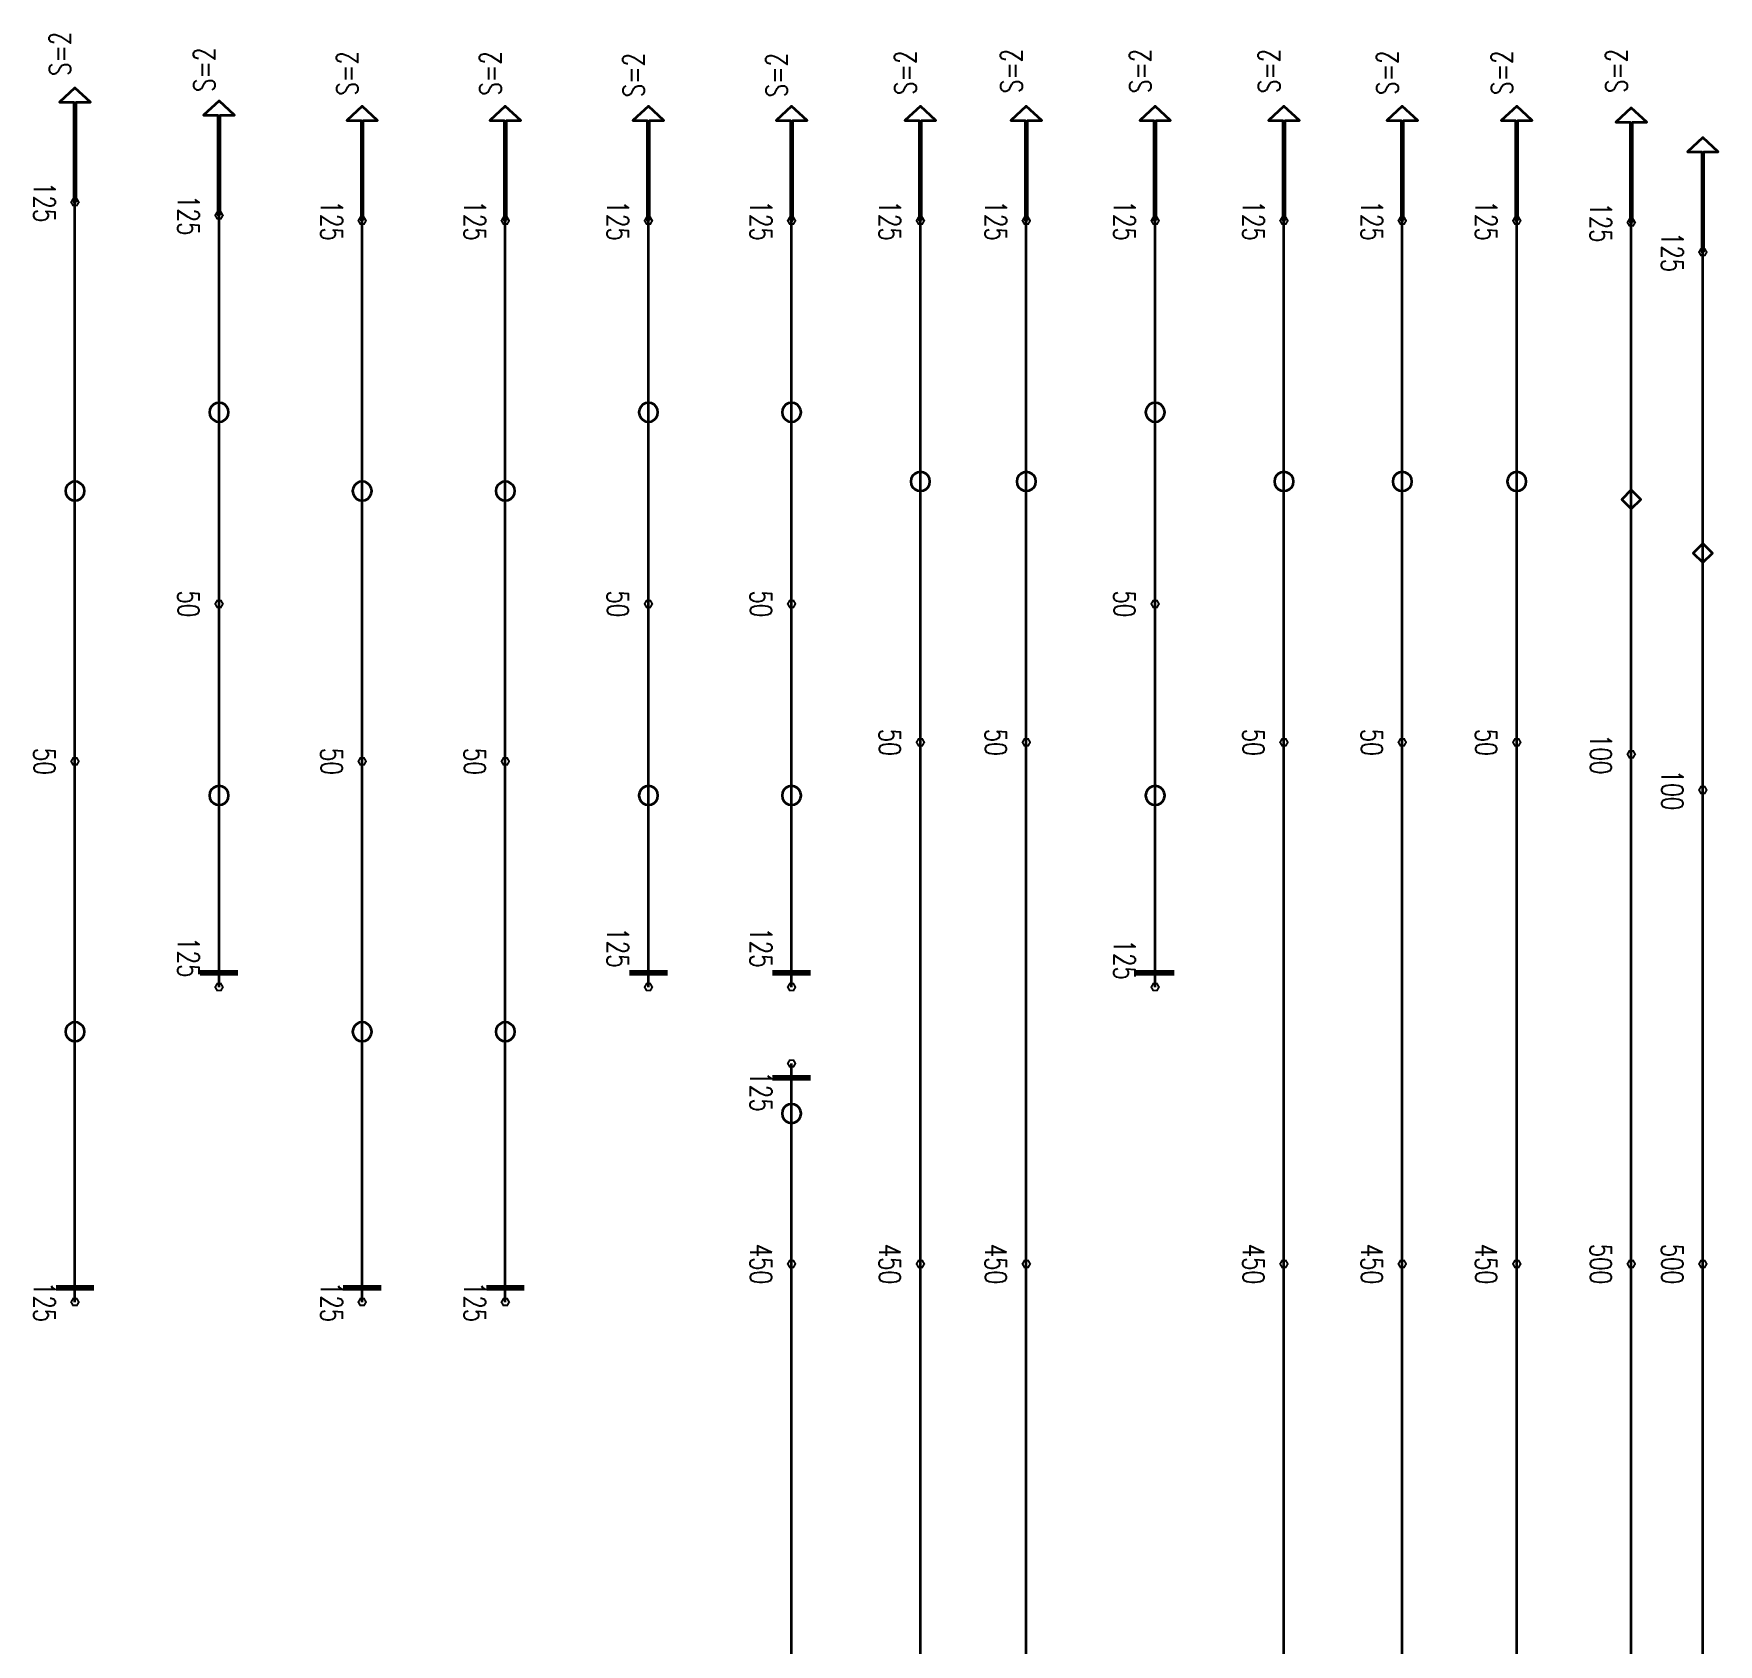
# Model space of a CAD drawing. Header units: millimetres. Extents: x 128150 to 589785, y -24154 to 43820.
# Drawn here: x 552457 to 570112, y 24215 to 41089 of the extents above; entities that cross this region are included whole.
import ezdxf

# ---------------------------------------------------------------- set-up
doc = ezdxf.new("R2010")
doc.units = ezdxf.units.MM
doc.layers.add('Current_plane_Column', color=7, linetype='Continuous', true_color=0x4b00ff)
doc.layers.add('NDC_S-ANNO', color=7, linetype='Continuous', lineweight=20)
doc.layers.add('NDC_S-TENDON', color=6, linetype='Continuous', lineweight=35)
doc.styles.add('NDC_ANNO', font='', dxfattribs={"width": 0.8})
doc.styles.get('NDC_ANNO').set_extended_font_data('Dotum')

# ---------------------------------------------------------------- blocks, each defined once
blk = doc.blocks.new('TDY')
at = {"layer": 'NDC_S-TENDON', "linetype": 'Continuous'}
for points, elevation in [([(44152, 29823), (44152, 30873), (44302, 30873), (44140, 31023), (43978, 30873), (44128, 30873), (44128, 29823)], 2875), ([(45662, 29686), (45662, 30736), (45812, 30736), (45650, 30886), (45488, 30736), (45638, 30736), (45638, 29686)], 2875), ([(47162, 29630), (47162, 30680), (47312, 30680), (47150, 30830), (46988, 30680), (47138, 30680), (47138, 29630)], 2875), ([(48662, 29630), (48662, 30680), (48812, 30680), (48650, 30830), (48488, 30680), (48638, 30680), (48638, 29630)], 2875), ([(50162, 29630), (50162, 30680), (50312, 30680), (50150, 30830), (49988, 30680), (50138, 30680), (50138, 29630)], 2875), ([(51662, 29630), (51662, 30680), (51812, 30680), (51650, 30830), (51488, 30680), (51638, 30680), (51638, 29630)], 2875), ([(53012, 29630), (53012, 30680), (53162, 30680), (53000, 30830), (52838, 30680), (52988, 30680), (52988, 29630)], 2875), ([(54122, 29630), (54122, 30680), (54272, 30680), (54110, 30830), (53948, 30680), (54098, 30680), (54098, 29630)], 2875), ([(55472, 29630), (55472, 30680), (55622, 30680), (55460, 30830), (55298, 30680), (55448, 30680), (55448, 29630)], 2875), ([(56822, 29630), (56822, 30680), (56972, 30680), (56810, 30830), (56648, 30680), (56798, 30680), (56798, 29630)], 2875), ([(58062, 29630), (58062, 30680), (58212, 30680), (58050, 30830), (57888, 30680), (58038, 30680), (58038, 29630)], 2875), ([(59262, 29630), (59262, 30680), (59412, 30680), (59250, 30830), (59088, 30680), (59238, 30680), (59238, 29630)], 2875), ([(60462, 29611), (60462, 30661), (60612, 30661), (60450, 30811), (60288, 30661), (60438, 30661), (60438, 29611)], 2875), ([(61212, 29300), (61212, 30350), (61362, 30350), (61200, 30500), (61038, 30350), (61188, 30350), (61188, 29300)], 2875), ([(45650, 27523), (45681, 27527), (45709, 27542), (45731, 27564), (45745, 27592), (45750, 27623), (45745, 27653), (45731, 27681), (45709, 27703), (45681, 27718), (45650, 27723), (45619, 27718), (45591, 27703), (45569, 27681), (45555, 27653), (45550, 27623), (45555, 27592), (45569, 27564), (45591, 27542), (45619, 27527), (45650, 27523)], 2832), ([(50150, 27523), (50181, 27527), (50209, 27542), (50231, 27564), (50245, 27592), (50250, 27623), (50245, 27653), (50231, 27681), (50209, 27703), (50181, 27718), (50150, 27723), (50119, 27718), (50091, 27703), (50069, 27681), (50055, 27653), (50050, 27623), (50055, 27592), (50069, 27564), (50091, 27542), (50119, 27527), (50150, 27523)], 2832), ([(51650, 27523), (51681, 27527), (51709, 27542), (51731, 27564), (51745, 27592), (51750, 27623), (51745, 27653), (51731, 27681), (51709, 27703), (51681, 27718), (51650, 27723), (51619, 27718), (51591, 27703), (51569, 27681), (51555, 27653), (51550, 27623), (51555, 27592), (51569, 27564), (51591, 27542), (51619, 27527), (51650, 27523)], 2832), ([(55460, 27523), (55491, 27527), (55519, 27542), (55541, 27564), (55555, 27592), (55560, 27623), (55555, 27653), (55541, 27681), (55519, 27703), (55491, 27718), (55460, 27723), (55429, 27718), (55401, 27703), (55379, 27681), (55365, 27653), (55360, 27623), (55365, 27592), (55379, 27564), (55401, 27542), (55429, 27527), (55460, 27523)], 2832), ([(44140, 26698), (44171, 26702), (44199, 26717), (44221, 26739), (44235, 26767), (44240, 26798), (44235, 26828), (44221, 26856), (44199, 26878), (44171, 26893), (44140, 26898), (44109, 26893), (44081, 26878), (44059, 26856), (44045, 26828), (44040, 26798), (44045, 26767), (44059, 26739), (44081, 26717), (44109, 26702), (44140, 26698)], 2832), ([(47150, 26698), (47181, 26702), (47209, 26717), (47231, 26739), (47245, 26767), (47250, 26798), (47245, 26828), (47231, 26856), (47209, 26878), (47181, 26893), (47150, 26898), (47119, 26893), (47091, 26878), (47069, 26856), (47055, 26828), (47050, 26798), (47055, 26767), (47069, 26739), (47091, 26717), (47119, 26702), (47150, 26698)], 2832), ([(48650, 26698), (48681, 26702), (48709, 26717), (48731, 26739), (48745, 26767), (48750, 26798), (48745, 26828), (48731, 26856), (48709, 26878), (48681, 26893), (48650, 26898), (48619, 26893), (48591, 26878), (48569, 26856), (48555, 26828), (48550, 26798), (48555, 26767), (48569, 26739), (48591, 26717), (48619, 26702), (48650, 26698)], 2832), ([(53000, 26798), (53031, 26802), (53059, 26817), (53081, 26839), (53095, 26867), (53100, 26898), (53095, 26928), (53081, 26956), (53059, 26978), (53031, 26993), (53000, 26998), (52969, 26993), (52941, 26978), (52919, 26956), (52905, 26928), (52900, 26898), (52905, 26867), (52919, 26839), (52941, 26817), (52969, 26802), (53000, 26798)], 2832), ([(54110, 26798), (54141, 26802), (54169, 26817), (54191, 26839), (54205, 26867), (54210, 26898), (54205, 26928), (54191, 26956), (54169, 26978), (54141, 26993), (54110, 26998), (54079, 26993), (54051, 26978), (54029, 26956), (54015, 26928), (54010, 26898), (54015, 26867), (54029, 26839), (54051, 26817), (54079, 26802), (54110, 26798)], 2832), ([(56810, 26798), (56841, 26802), (56869, 26817), (56891, 26839), (56905, 26867), (56910, 26898), (56905, 26928), (56891, 26956), (56869, 26978), (56841, 26993), (56810, 26998), (56779, 26993), (56751, 26978), (56729, 26956), (56715, 26928), (56710, 26898), (56715, 26867), (56729, 26839), (56751, 26817), (56779, 26802), (56810, 26798)], 2832), ([(58050, 26798), (58081, 26802), (58109, 26817), (58131, 26839), (58145, 26867), (58150, 26898), (58145, 26928), (58131, 26956), (58109, 26978), (58081, 26993), (58050, 26998), (58019, 26993), (57991, 26978), (57969, 26956), (57955, 26928), (57950, 26898), (57955, 26867), (57969, 26839), (57991, 26817), (58019, 26802), (58050, 26798)], 2832), ([(59250, 26798), (59281, 26802), (59309, 26817), (59331, 26839), (59345, 26867), (59350, 26898), (59345, 26928), (59331, 26956), (59309, 26978), (59281, 26993), (59250, 26998), (59219, 26993), (59191, 26978), (59169, 26956), (59155, 26928), (59150, 26898), (59155, 26867), (59169, 26839), (59191, 26817), (59219, 26802), (59250, 26798)], 2832), ([(60450, 26610), (60550, 26710), (60450, 26810), (60350, 26710), (60450, 26610)], 2663), ([(61200, 26048), (61300, 26148), (61200, 26248), (61100, 26148), (61200, 26048)], 2659), ([(45650, 23508), (45681, 23512), (45709, 23527), (45731, 23549), (45745, 23577), (45750, 23608), (45745, 23638), (45731, 23666), (45709, 23688), (45681, 23703), (45650, 23708), (45619, 23703), (45591, 23688), (45569, 23666), (45555, 23638), (45550, 23608), (45555, 23577), (45569, 23549), (45591, 23527), (45619, 23512), (45650, 23508)], 2832), ([(50150, 23508), (50181, 23512), (50209, 23527), (50231, 23549), (50245, 23577), (50250, 23608), (50245, 23638), (50231, 23666), (50209, 23688), (50181, 23703), (50150, 23708), (50119, 23703), (50091, 23688), (50069, 23666), (50055, 23638), (50050, 23608), (50055, 23577), (50069, 23549), (50091, 23527), (50119, 23512), (50150, 23508)], 2832), ([(51650, 23508), (51681, 23512), (51709, 23527), (51731, 23549), (51745, 23577), (51750, 23608), (51745, 23638), (51731, 23666), (51709, 23688), (51681, 23703), (51650, 23708), (51619, 23703), (51591, 23688), (51569, 23666), (51555, 23638), (51550, 23608), (51555, 23577), (51569, 23549), (51591, 23527), (51619, 23512), (51650, 23508)], 2832), ([(55460, 23508), (55491, 23512), (55519, 23527), (55541, 23549), (55555, 23577), (55560, 23608), (55555, 23638), (55541, 23666), (55519, 23688), (55491, 23703), (55460, 23708), (55429, 23703), (55401, 23688), (55379, 23666), (55365, 23638), (55360, 23608), (55365, 23577), (55379, 23549), (55401, 23527), (55429, 23512), (55460, 23508)], 2832), ([(44140, 21033), (44171, 21037), (44199, 21052), (44221, 21074), (44235, 21102), (44240, 21133), (44235, 21163), (44221, 21191), (44199, 21213), (44171, 21228), (44140, 21233), (44109, 21228), (44081, 21213), (44059, 21191), (44045, 21163), (44040, 21133), (44045, 21102), (44059, 21074), (44081, 21052), (44109, 21037), (44140, 21033)], 2832), ([(47150, 21033), (47181, 21037), (47209, 21052), (47231, 21074), (47245, 21102), (47250, 21133), (47245, 21163), (47231, 21191), (47209, 21213), (47181, 21228), (47150, 21233), (47119, 21228), (47091, 21213), (47069, 21191), (47055, 21163), (47050, 21133), (47055, 21102), (47069, 21074), (47091, 21052), (47119, 21037), (47150, 21033)], 2832), ([(48650, 21033), (48681, 21037), (48709, 21052), (48731, 21074), (48745, 21102), (48750, 21133), (48745, 21163), (48731, 21191), (48709, 21213), (48681, 21228), (48650, 21233), (48619, 21228), (48591, 21213), (48569, 21191), (48555, 21163), (48550, 21133), (48555, 21102), (48569, 21074), (48591, 21052), (48619, 21037), (48650, 21033)], 2832), ([(51650, 20175), (51681, 20180), (51709, 20194), (51731, 20216), (51745, 20244), (51750, 20275), (51745, 20306), (51731, 20334), (51709, 20356), (51681, 20370), (51650, 20375), (51619, 20370), (51591, 20356), (51569, 20334), (51555, 20306), (51550, 20275), (51555, 20244), (51569, 20216), (51591, 20194), (51619, 20180), (51650, 20175)], 2908)]:
    blk.add_lwpolyline(points, close=True, dxfattribs=dict(at, elevation=elevation))
for points, elevation in [([(44180, 29823, 20, 20, 0), (44160, 29858, 20, 20, 0), (44120, 29858, 20, 20, 0), (44100, 29823, 20, 20, 0), (44120, 29789, 20, 20, 0), (44160, 29789, 20, 20, 0)], 2875), ([(44180, 29823, 20, 20, 0), (44160, 29858, 20, 20, 0), (44120, 29858, 20, 20, 0), (44100, 29823, 20, 20, 0), (44120, 29789, 20, 20, 0), (44160, 29789, 20, 20, 0)], 2875), ([(45690, 29686, 20, 20, 0), (45670, 29720, 20, 20, 0), (45630, 29720, 20, 20, 0), (45610, 29686, 20, 20, 0), (45630, 29651, 20, 20, 0), (45670, 29651, 20, 20, 0)], 2875), ([(45690, 29686, 20, 20, 0), (45670, 29720, 20, 20, 0), (45630, 29720, 20, 20, 0), (45610, 29686, 20, 20, 0), (45630, 29651, 20, 20, 0), (45670, 29651, 20, 20, 0)], 2875), ([(47190, 29630, 20, 20, 0), (47170, 29665, 20, 20, 0), (47130, 29665, 20, 20, 0), (47110, 29630, 20, 20, 0), (47130, 29595, 20, 20, 0), (47170, 29595, 20, 20, 0)], 2875), ([(47190, 29630, 20, 20, 0), (47170, 29665, 20, 20, 0), (47130, 29665, 20, 20, 0), (47110, 29630, 20, 20, 0), (47130, 29595, 20, 20, 0), (47170, 29595, 20, 20, 0)], 2875), ([(48690, 29630, 20, 20, 0), (48670, 29665, 20, 20, 0), (48630, 29665, 20, 20, 0), (48610, 29630, 20, 20, 0), (48630, 29595, 20, 20, 0), (48670, 29595, 20, 20, 0)], 2875), ([(48690, 29630, 20, 20, 0), (48670, 29665, 20, 20, 0), (48630, 29665, 20, 20, 0), (48610, 29630, 20, 20, 0), (48630, 29595, 20, 20, 0), (48670, 29595, 20, 20, 0)], 2875), ([(50190, 29630, 20, 20, 0), (50170, 29665, 20, 20, 0), (50130, 29665, 20, 20, 0), (50110, 29630, 20, 20, 0), (50130, 29595, 20, 20, 0), (50170, 29595, 20, 20, 0)], 2875), ([(50190, 29630, 20, 20, 0), (50170, 29665, 20, 20, 0), (50130, 29665, 20, 20, 0), (50110, 29630, 20, 20, 0), (50130, 29595, 20, 20, 0), (50170, 29595, 20, 20, 0)], 2875), ([(51690, 29630, 20, 20, 0), (51670, 29665, 20, 20, 0), (51630, 29665, 20, 20, 0), (51610, 29630, 20, 20, 0), (51630, 29595, 20, 20, 0), (51670, 29595, 20, 20, 0)], 2875), ([(51690, 29630, 20, 20, 0), (51670, 29665, 20, 20, 0), (51630, 29665, 20, 20, 0), (51610, 29630, 20, 20, 0), (51630, 29595, 20, 20, 0), (51670, 29595, 20, 20, 0)], 2875), ([(53040, 29630, 20, 20, 0), (53020, 29665, 20, 20, 0), (52980, 29665, 20, 20, 0), (52960, 29630, 20, 20, 0), (52980, 29595, 20, 20, 0), (53020, 29595, 20, 20, 0)], 2875), ([(53040, 29630, 20, 20, 0), (53020, 29665, 20, 20, 0), (52980, 29665, 20, 20, 0), (52960, 29630, 20, 20, 0), (52980, 29595, 20, 20, 0), (53020, 29595, 20, 20, 0)], 2875), ([(54150, 29630, 20, 20, 0), (54130, 29665, 20, 20, 0), (54090, 29665, 20, 20, 0), (54070, 29630, 20, 20, 0), (54090, 29595, 20, 20, 0), (54130, 29595, 20, 20, 0)], 2875), ([(54150, 29630, 20, 20, 0), (54130, 29665, 20, 20, 0), (54090, 29665, 20, 20, 0), (54070, 29630, 20, 20, 0), (54090, 29595, 20, 20, 0), (54130, 29595, 20, 20, 0)], 2875), ([(55500, 29630, 20, 20, 0), (55480, 29665, 20, 20, 0), (55440, 29665, 20, 20, 0), (55420, 29630, 20, 20, 0), (55440, 29595, 20, 20, 0), (55480, 29595, 20, 20, 0)], 2875), ([(55500, 29630, 20, 20, 0), (55480, 29665, 20, 20, 0), (55440, 29665, 20, 20, 0), (55420, 29630, 20, 20, 0), (55440, 29595, 20, 20, 0), (55480, 29595, 20, 20, 0)], 2875), ([(56850, 29630, 20, 20, 0), (56830, 29665, 20, 20, 0), (56790, 29665, 20, 20, 0), (56770, 29630, 20, 20, 0), (56790, 29595, 20, 20, 0), (56830, 29595, 20, 20, 0)], 2875), ([(56850, 29630, 20, 20, 0), (56830, 29665, 20, 20, 0), (56790, 29665, 20, 20, 0), (56770, 29630, 20, 20, 0), (56790, 29595, 20, 20, 0), (56830, 29595, 20, 20, 0)], 2875), ([(58090, 29630, 20, 20, 0), (58070, 29665, 20, 20, 0), (58030, 29665, 20, 20, 0), (58010, 29630, 20, 20, 0), (58030, 29595, 20, 20, 0), (58070, 29595, 20, 20, 0)], 2875), ([(58090, 29630, 20, 20, 0), (58070, 29665, 20, 20, 0), (58030, 29665, 20, 20, 0), (58010, 29630, 20, 20, 0), (58030, 29595, 20, 20, 0), (58070, 29595, 20, 20, 0)], 2875), ([(59290, 29630, 20, 20, 0), (59270, 29665, 20, 20, 0), (59230, 29665, 20, 20, 0), (59210, 29630, 20, 20, 0), (59230, 29595, 20, 20, 0), (59270, 29595, 20, 20, 0)], 2875), ([(59290, 29630, 20, 20, 0), (59270, 29665, 20, 20, 0), (59230, 29665, 20, 20, 0), (59210, 29630, 20, 20, 0), (59230, 29595, 20, 20, 0), (59270, 29595, 20, 20, 0)], 2875), ([(60490, 29611, 20, 20, 0), (60470, 29646, 20, 20, 0), (60430, 29646, 20, 20, 0), (60410, 29611, 20, 20, 0), (60430, 29577, 20, 20, 0), (60470, 29577, 20, 20, 0)], 2875), ([(60490, 29611, 20, 20, 0), (60470, 29646, 20, 20, 0), (60430, 29646, 20, 20, 0), (60410, 29611, 20, 20, 0), (60430, 29577, 20, 20, 0), (60470, 29577, 20, 20, 0)], 2875), ([(61240, 29300, 20, 20, 0), (61220, 29335, 20, 20, 0), (61180, 29335, 20, 20, 0), (61160, 29300, 20, 20, 0), (61180, 29265, 20, 20, 0), (61220, 29265, 20, 20, 0)], 2875), ([(61240, 29300, 20, 20, 0), (61220, 29335, 20, 20, 0), (61180, 29335, 20, 20, 0), (61160, 29300, 20, 20, 0), (61180, 29265, 20, 20, 0), (61220, 29265, 20, 20, 0)], 2875), ([(45690, 25615, 20, 20, 0), (45670, 25650, 20, 20, 0), (45630, 25650, 20, 20, 0), (45610, 25615, 20, 20, 0), (45630, 25580, 20, 20, 0), (45670, 25580, 20, 20, 0)], 2800), ([(45690, 25615, 20, 20, 0), (45670, 25650, 20, 20, 0), (45630, 25650, 20, 20, 0), (45610, 25615, 20, 20, 0), (45630, 25580, 20, 20, 0), (45670, 25580, 20, 20, 0)], 2800), ([(50190, 25615, 20, 20, 0), (50170, 25650, 20, 20, 0), (50130, 25650, 20, 20, 0), (50110, 25615, 20, 20, 0), (50130, 25580, 20, 20, 0), (50170, 25580, 20, 20, 0)], 2800), ([(50190, 25615, 20, 20, 0), (50170, 25650, 20, 20, 0), (50130, 25650, 20, 20, 0), (50110, 25615, 20, 20, 0), (50130, 25580, 20, 20, 0), (50170, 25580, 20, 20, 0)], 2800), ([(51690, 25615, 20, 20, 0), (51670, 25650, 20, 20, 0), (51630, 25650, 20, 20, 0), (51610, 25615, 20, 20, 0), (51630, 25580, 20, 20, 0), (51670, 25580, 20, 20, 0)], 2800), ([(51690, 25615, 20, 20, 0), (51670, 25650, 20, 20, 0), (51630, 25650, 20, 20, 0), (51610, 25615, 20, 20, 0), (51630, 25580, 20, 20, 0), (51670, 25580, 20, 20, 0)], 2800), ([(55500, 25615, 20, 20, 0), (55480, 25650, 20, 20, 0), (55440, 25650, 20, 20, 0), (55420, 25615, 20, 20, 0), (55440, 25580, 20, 20, 0), (55480, 25580, 20, 20, 0)], 2800), ([(55500, 25615, 20, 20, 0), (55480, 25650, 20, 20, 0), (55440, 25650, 20, 20, 0), (55420, 25615, 20, 20, 0), (55440, 25580, 20, 20, 0), (55480, 25580, 20, 20, 0)], 2800), ([(53040, 24165, 20, 20, 0), (53020, 24200, 20, 20, 0), (52980, 24200, 20, 20, 0), (52960, 24165, 20, 20, 0), (52980, 24130, 20, 20, 0), (53020, 24130, 20, 20, 0)], 2800), ([(53040, 24165, 20, 20, 0), (53020, 24200, 20, 20, 0), (52980, 24200, 20, 20, 0), (52960, 24165, 20, 20, 0), (52980, 24130, 20, 20, 0), (53020, 24130, 20, 20, 0)], 2800), ([(54150, 24165, 20, 20, 0), (54130, 24200, 20, 20, 0), (54090, 24200, 20, 20, 0), (54070, 24165, 20, 20, 0), (54090, 24130, 20, 20, 0), (54130, 24130, 20, 20, 0)], 2800), ([(54150, 24165, 20, 20, 0), (54130, 24200, 20, 20, 0), (54090, 24200, 20, 20, 0), (54070, 24165, 20, 20, 0), (54090, 24130, 20, 20, 0), (54130, 24130, 20, 20, 0)], 2800), ([(56850, 24165, 20, 20, 0), (56830, 24200, 20, 20, 0), (56790, 24200, 20, 20, 0), (56770, 24165, 20, 20, 0), (56790, 24130, 20, 20, 0), (56830, 24130, 20, 20, 0)], 2800), ([(56850, 24165, 20, 20, 0), (56830, 24200, 20, 20, 0), (56790, 24200, 20, 20, 0), (56770, 24165, 20, 20, 0), (56790, 24130, 20, 20, 0), (56830, 24130, 20, 20, 0)], 2800), ([(58090, 24165, 20, 20, 0), (58070, 24200, 20, 20, 0), (58030, 24200, 20, 20, 0), (58010, 24165, 20, 20, 0), (58030, 24130, 20, 20, 0), (58070, 24130, 20, 20, 0)], 2800), ([(58090, 24165, 20, 20, 0), (58070, 24200, 20, 20, 0), (58030, 24200, 20, 20, 0), (58010, 24165, 20, 20, 0), (58030, 24130, 20, 20, 0), (58070, 24130, 20, 20, 0)], 2800), ([(59290, 24165, 20, 20, 0), (59270, 24200, 20, 20, 0), (59230, 24200, 20, 20, 0), (59210, 24165, 20, 20, 0), (59230, 24130, 20, 20, 0), (59270, 24130, 20, 20, 0)], 2800), ([(59290, 24165, 20, 20, 0), (59270, 24200, 20, 20, 0), (59230, 24200, 20, 20, 0), (59210, 24165, 20, 20, 0), (59230, 24130, 20, 20, 0), (59270, 24130, 20, 20, 0)], 2800), ([(60490, 24040, 20, 20, 0), (60470, 24075, 20, 20, 0), (60430, 24075, 20, 20, 0), (60410, 24040, 20, 20, 0), (60430, 24005, 20, 20, 0), (60470, 24005, 20, 20, 0)], 2500), ([(60490, 24040, 20, 20, 0), (60470, 24075, 20, 20, 0), (60430, 24075, 20, 20, 0), (60410, 24040, 20, 20, 0), (60430, 24005, 20, 20, 0), (60470, 24005, 20, 20, 0)], 2500), ([(44180, 23965, 20, 20, 0), (44160, 24000, 20, 20, 0), (44120, 24000, 20, 20, 0), (44100, 23965, 20, 20, 0), (44120, 23930, 20, 20, 0), (44160, 23930, 20, 20, 0)], 2800), ([(44180, 23965, 20, 20, 0), (44160, 24000, 20, 20, 0), (44120, 24000, 20, 20, 0), (44100, 23965, 20, 20, 0), (44120, 23930, 20, 20, 0), (44160, 23930, 20, 20, 0)], 2800), ([(47190, 23965, 20, 20, 0), (47170, 24000, 20, 20, 0), (47130, 24000, 20, 20, 0), (47110, 23965, 20, 20, 0), (47130, 23930, 20, 20, 0), (47170, 23930, 20, 20, 0)], 2800), ([(47190, 23965, 20, 20, 0), (47170, 24000, 20, 20, 0), (47130, 24000, 20, 20, 0), (47110, 23965, 20, 20, 0), (47130, 23930, 20, 20, 0), (47170, 23930, 20, 20, 0)], 2800), ([(48690, 23965, 20, 20, 0), (48670, 24000, 20, 20, 0), (48630, 24000, 20, 20, 0), (48610, 23965, 20, 20, 0), (48630, 23930, 20, 20, 0), (48670, 23930, 20, 20, 0)], 2800), ([(48690, 23965, 20, 20, 0), (48670, 24000, 20, 20, 0), (48630, 24000, 20, 20, 0), (48610, 23965, 20, 20, 0), (48630, 23930, 20, 20, 0), (48670, 23930, 20, 20, 0)], 2800), ([(61240, 23665, 20, 20, 0), (61220, 23700, 20, 20, 0), (61180, 23700, 20, 20, 0), (61160, 23665, 20, 20, 0), (61180, 23630, 20, 20, 0), (61220, 23630, 20, 20, 0)], 2500), ([(61240, 23665, 20, 20, 0), (61220, 23700, 20, 20, 0), (61180, 23700, 20, 20, 0), (61160, 23665, 20, 20, 0), (61180, 23630, 20, 20, 0), (61220, 23630, 20, 20, 0)], 2500), ([(45690, 21600, 20, 20, 0), (45670, 21635, 20, 20, 0), (45630, 21635, 20, 20, 0), (45610, 21600, 20, 20, 0), (45630, 21565, 20, 20, 0), (45670, 21565, 20, 20, 0)], 2875), ([(45690, 21600, 20, 20, 0), (45670, 21635, 20, 20, 0), (45630, 21635, 20, 20, 0), (45610, 21600, 20, 20, 0), (45630, 21565, 20, 20, 0), (45670, 21565, 20, 20, 0)], 2875), ([(50190, 21600, 20, 20, 0), (50170, 21635, 20, 20, 0), (50130, 21635, 20, 20, 0), (50110, 21600, 20, 20, 0), (50130, 21565, 20, 20, 0), (50170, 21565, 20, 20, 0)], 2875), ([(50190, 21600, 20, 20, 0), (50170, 21635, 20, 20, 0), (50130, 21635, 20, 20, 0), (50110, 21600, 20, 20, 0), (50130, 21565, 20, 20, 0), (50170, 21565, 20, 20, 0)], 2875), ([(51690, 21600, 20, 20, 0), (51670, 21635, 20, 20, 0), (51630, 21635, 20, 20, 0), (51610, 21600, 20, 20, 0), (51630, 21565, 20, 20, 0), (51670, 21565, 20, 20, 0)], 2875), ([(51690, 21600, 20, 20, 0), (51670, 21635, 20, 20, 0), (51630, 21635, 20, 20, 0), (51610, 21600, 20, 20, 0), (51630, 21565, 20, 20, 0), (51670, 21565, 20, 20, 0)], 2875), ([(55500, 21600, 20, 20, 0), (55480, 21635, 20, 20, 0), (55440, 21635, 20, 20, 0), (55420, 21600, 20, 20, 0), (55440, 21565, 20, 20, 0), (55480, 21565, 20, 20, 0)], 2875), ([(55500, 21600, 20, 20, 0), (55480, 21635, 20, 20, 0), (55440, 21635, 20, 20, 0), (55420, 21600, 20, 20, 0), (55440, 21565, 20, 20, 0), (55480, 21565, 20, 20, 0)], 2875), ([(51690, 20800, 20, 20, 0), (51670, 20835, 20, 20, 0), (51630, 20835, 20, 20, 0), (51610, 20800, 20, 20, 0), (51630, 20766, 20, 20, 0), (51670, 20766, 20, 20, 0)], 2875), ([(51690, 20800, 20, 20, 0), (51670, 20835, 20, 20, 0), (51630, 20835, 20, 20, 0), (51610, 20800, 20, 20, 0), (51630, 20766, 20, 20, 0), (51670, 20766, 20, 20, 0)], 2875), ([(51690, 18700, 20, 20, 0), (51670, 18735, 20, 20, 0), (51630, 18735, 20, 20, 0), (51610, 18700, 20, 20, 0), (51630, 18665, 20, 20, 0), (51670, 18665, 20, 20, 0)], 2950), ([(51690, 18700, 20, 20, 0), (51670, 18735, 20, 20, 0), (51630, 18735, 20, 20, 0), (51610, 18700, 20, 20, 0), (51630, 18665, 20, 20, 0), (51670, 18665, 20, 20, 0)], 2950), ([(51690, 18700, 20, 20, 0), (51670, 18735, 20, 20, 0), (51630, 18735, 20, 20, 0), (51610, 18700, 20, 20, 0), (51630, 18665, 20, 20, 0), (51670, 18665, 20, 20, 0)], 2950), ([(51690, 18700, 20, 20, 0), (51670, 18735, 20, 20, 0), (51630, 18735, 20, 20, 0), (51610, 18700, 20, 20, 0), (51630, 18665, 20, 20, 0), (51670, 18665, 20, 20, 0)], 2950), ([(53040, 18700, 20, 20, 0), (53020, 18735, 20, 20, 0), (52980, 18735, 20, 20, 0), (52960, 18700, 20, 20, 0), (52980, 18665, 20, 20, 0), (53020, 18665, 20, 20, 0)], 2950), ([(53040, 18700, 20, 20, 0), (53020, 18735, 20, 20, 0), (52980, 18735, 20, 20, 0), (52960, 18700, 20, 20, 0), (52980, 18665, 20, 20, 0), (53020, 18665, 20, 20, 0)], 2950), ([(53040, 18700, 20, 20, 0), (53020, 18735, 20, 20, 0), (52980, 18735, 20, 20, 0), (52960, 18700, 20, 20, 0), (52980, 18665, 20, 20, 0), (53020, 18665, 20, 20, 0)], 2950), ([(53040, 18700, 20, 20, 0), (53020, 18735, 20, 20, 0), (52980, 18735, 20, 20, 0), (52960, 18700, 20, 20, 0), (52980, 18665, 20, 20, 0), (53020, 18665, 20, 20, 0)], 2950), ([(54150, 18700, 20, 20, 0), (54130, 18735, 20, 20, 0), (54090, 18735, 20, 20, 0), (54070, 18700, 20, 20, 0), (54090, 18665, 20, 20, 0), (54130, 18665, 20, 20, 0)], 2950), ([(54150, 18700, 20, 20, 0), (54130, 18735, 20, 20, 0), (54090, 18735, 20, 20, 0), (54070, 18700, 20, 20, 0), (54090, 18665, 20, 20, 0), (54130, 18665, 20, 20, 0)], 2950), ([(54150, 18700, 20, 20, 0), (54130, 18735, 20, 20, 0), (54090, 18735, 20, 20, 0), (54070, 18700, 20, 20, 0), (54090, 18665, 20, 20, 0), (54130, 18665, 20, 20, 0)], 2950), ([(54150, 18700, 20, 20, 0), (54130, 18735, 20, 20, 0), (54090, 18735, 20, 20, 0), (54070, 18700, 20, 20, 0), (54090, 18665, 20, 20, 0), (54130, 18665, 20, 20, 0)], 2950), ([(56850, 18700, 20, 20, 0), (56830, 18735, 20, 20, 0), (56790, 18735, 20, 20, 0), (56770, 18700, 20, 20, 0), (56790, 18665, 20, 20, 0), (56830, 18665, 20, 20, 0)], 2950), ([(56850, 18700, 20, 20, 0), (56830, 18735, 20, 20, 0), (56790, 18735, 20, 20, 0), (56770, 18700, 20, 20, 0), (56790, 18665, 20, 20, 0), (56830, 18665, 20, 20, 0)], 2950), ([(56850, 18700, 20, 20, 0), (56830, 18735, 20, 20, 0), (56790, 18735, 20, 20, 0), (56770, 18700, 20, 20, 0), (56790, 18665, 20, 20, 0), (56830, 18665, 20, 20, 0)], 2950), ([(56850, 18700, 20, 20, 0), (56830, 18735, 20, 20, 0), (56790, 18735, 20, 20, 0), (56770, 18700, 20, 20, 0), (56790, 18665, 20, 20, 0), (56830, 18665, 20, 20, 0)], 2950), ([(58090, 18700, 20, 20, 0), (58070, 18735, 20, 20, 0), (58030, 18735, 20, 20, 0), (58010, 18700, 20, 20, 0), (58030, 18665, 20, 20, 0), (58070, 18665, 20, 20, 0)], 2950), ([(58090, 18700, 20, 20, 0), (58070, 18735, 20, 20, 0), (58030, 18735, 20, 20, 0), (58010, 18700, 20, 20, 0), (58030, 18665, 20, 20, 0), (58070, 18665, 20, 20, 0)], 2950), ([(58090, 18700, 20, 20, 0), (58070, 18735, 20, 20, 0), (58030, 18735, 20, 20, 0), (58010, 18700, 20, 20, 0), (58030, 18665, 20, 20, 0), (58070, 18665, 20, 20, 0)], 2950), ([(58090, 18700, 20, 20, 0), (58070, 18735, 20, 20, 0), (58030, 18735, 20, 20, 0), (58010, 18700, 20, 20, 0), (58030, 18665, 20, 20, 0), (58070, 18665, 20, 20, 0)], 2950), ([(59290, 18700, 20, 20, 0), (59270, 18735, 20, 20, 0), (59230, 18735, 20, 20, 0), (59210, 18700, 20, 20, 0), (59230, 18665, 20, 20, 0), (59270, 18665, 20, 20, 0)], 2950), ([(59290, 18700, 20, 20, 0), (59270, 18735, 20, 20, 0), (59230, 18735, 20, 20, 0), (59210, 18700, 20, 20, 0), (59230, 18665, 20, 20, 0), (59270, 18665, 20, 20, 0)], 2950), ([(59290, 18700, 20, 20, 0), (59270, 18735, 20, 20, 0), (59230, 18735, 20, 20, 0), (59210, 18700, 20, 20, 0), (59230, 18665, 20, 20, 0), (59270, 18665, 20, 20, 0)], 2950), ([(59290, 18700, 20, 20, 0), (59270, 18735, 20, 20, 0), (59230, 18735, 20, 20, 0), (59210, 18700, 20, 20, 0), (59230, 18665, 20, 20, 0), (59270, 18665, 20, 20, 0)], 2950), ([(60490, 18700, 20, 20, 0), (60470, 18735, 20, 20, 0), (60430, 18735, 20, 20, 0), (60410, 18700, 20, 20, 0), (60430, 18665, 20, 20, 0), (60470, 18665, 20, 20, 0)], 2900), ([(60490, 18700, 20, 20, 0), (60470, 18735, 20, 20, 0), (60430, 18735, 20, 20, 0), (60410, 18700, 20, 20, 0), (60430, 18665, 20, 20, 0), (60470, 18665, 20, 20, 0)], 2900), ([(60490, 18700, 20, 20, 0), (60470, 18735, 20, 20, 0), (60430, 18735, 20, 20, 0), (60410, 18700, 20, 20, 0), (60430, 18665, 20, 20, 0), (60470, 18665, 20, 20, 0)], 2900), ([(60490, 18700, 20, 20, 0), (60470, 18735, 20, 20, 0), (60430, 18735, 20, 20, 0), (60410, 18700, 20, 20, 0), (60430, 18665, 20, 20, 0), (60470, 18665, 20, 20, 0)], 2900), ([(61240, 18700, 20, 20, 0), (61220, 18735, 20, 20, 0), (61180, 18735, 20, 20, 0), (61160, 18700, 20, 20, 0), (61180, 18665, 20, 20, 0), (61220, 18665, 20, 20, 0)], 2900), ([(61240, 18700, 20, 20, 0), (61220, 18735, 20, 20, 0), (61180, 18735, 20, 20, 0), (61160, 18700, 20, 20, 0), (61180, 18665, 20, 20, 0), (61220, 18665, 20, 20, 0)], 2900), ([(61240, 18700, 20, 20, 0), (61220, 18735, 20, 20, 0), (61180, 18735, 20, 20, 0), (61160, 18700, 20, 20, 0), (61180, 18665, 20, 20, 0), (61220, 18665, 20, 20, 0)], 2900), ([(61240, 18700, 20, 20, 0), (61220, 18735, 20, 20, 0), (61180, 18735, 20, 20, 0), (61160, 18700, 20, 20, 0), (61180, 18665, 20, 20, 0), (61220, 18665, 20, 20, 0)], 2900), ([(44180, 18300, 20, 20, 0), (44160, 18335, 20, 20, 0), (44120, 18335, 20, 20, 0), (44100, 18300, 20, 20, 0), (44120, 18265, 20, 20, 0), (44160, 18265, 20, 20, 0)], 2875), ([(44180, 18300, 20, 20, 0), (44160, 18335, 20, 20, 0), (44120, 18335, 20, 20, 0), (44100, 18300, 20, 20, 0), (44120, 18265, 20, 20, 0), (44160, 18265, 20, 20, 0)], 2875), ([(47190, 18300, 20, 20, 0), (47170, 18335, 20, 20, 0), (47130, 18335, 20, 20, 0), (47110, 18300, 20, 20, 0), (47130, 18265, 20, 20, 0), (47170, 18265, 20, 20, 0)], 2875), ([(47190, 18300, 20, 20, 0), (47170, 18335, 20, 20, 0), (47130, 18335, 20, 20, 0), (47110, 18300, 20, 20, 0), (47130, 18265, 20, 20, 0), (47170, 18265, 20, 20, 0)], 2875), ([(48690, 18300, 20, 20, 0), (48670, 18335, 20, 20, 0), (48630, 18335, 20, 20, 0), (48610, 18300, 20, 20, 0), (48630, 18265, 20, 20, 0), (48670, 18265, 20, 20, 0)], 2875), ([(48690, 18300, 20, 20, 0), (48670, 18335, 20, 20, 0), (48630, 18335, 20, 20, 0), (48610, 18300, 20, 20, 0), (48630, 18265, 20, 20, 0), (48670, 18265, 20, 20, 0)], 2875)]:
    blk.add_lwpolyline(points, format="xyseb", close=True, dxfattribs=dict(at, elevation=elevation))
at = {"layer": 'NDC_S-TENDON', "linetype": 'Continuous', "elevation": 2875}
for points in [[(45450, 21750, 60, 60, 0), (45850, 21750, 60, 60, 0)], [(49950, 21750, 60, 60, 0), (50350, 21750, 60, 60, 0)], [(51450, 21750, 60, 60, 0), (51850, 21750, 60, 60, 0)], [(55260, 21750, 60, 60, 0), (55660, 21750, 60, 60, 0)], [(51850, 20650, 60, 60, 0), (51450, 20650, 60, 60, 0)], [(43940, 18450, 60, 60, 0), (44340, 18450, 60, 60, 0)], [(46950, 18450, 60, 60, 0), (47350, 18450, 60, 60, 0)], [(48450, 18450, 60, 60, 0), (48850, 18450, 60, 60, 0)]]:
    blk.add_lwpolyline(points, format="xyseb", dxfattribs=at)
at = {"layer": 'NDC_S-TENDON', "linetype": 'Continuous'}
for points in [[(44140, 18300, 2875), (44140, 19055, 2872), (44140, 19811, 2862), (44140, 20566, 2845), (44140, 21416, 2825), (44140, 22266, 2811), (44140, 23115, 2803), (44140, 23965, 2800), (44140, 24815, 2803), (44140, 25665, 2811), (44140, 26514, 2825), (44140, 27364, 2845), (44140, 28119, 2862), (44140, 29875, -3), (44140, 29823, -2794)], [(45650, 21600, 2875), (45650, 22135, 2872), (45650, 22671, 2862), (45650, 23206, 2845), (45650, 24009, 2820), (45650, 24812, 2805), (45650, 25615, 2800), (45650, 26418, 2805), (45650, 27221, 2820), (45650, 28024, 2845), (45650, 28559, 2862), (45650, 29862, 2872), (45650, 29686, 2870)], [(47150, 18300, 2875), (47150, 19055, 2872), (47150, 19811, 2862), (47150, 20566, 2845), (47150, 21416, 2825), (47150, 22266, 2811), (47150, 23115, 2803), (47150, 23965, 2800), (47150, 24815, 2803), (47150, 25665, 2811), (47150, 26514, 2825), (47150, 27364, 2845), (47150, 28119, 2862), (47150, 28875, 2872), (47150, 29630, 2875)], [(48650, 18300, 2875), (48650, 19055, 2872), (48650, 19811, 2862), (48650, 20566, 2845), (48650, 21416, 2825), (48650, 22266, 2811), (48650, 23115, 2803), (48650, 23965, 2800), (48650, 24815, 2803), (48650, 25665, 2811), (48650, 26514, 2825), (48650, 27364, 2845), (48650, 28119, 2862), (48650, 28875, 2872), (48650, 29630, 2875)], [(50150, 21600, 2875), (50150, 22135, 2872), (50150, 22671, 2862), (50150, 23206, 2845), (50150, 24009, 2820), (50150, 24812, 2805), (50150, 25615, 2800), (50150, 26418, 2805), (50150, 27221, 2820), (50150, 28024, 2845), (50150, 28559, 2862), (50150, 29095, 2872), (50150, 29630, 2875)], [(51650, 21600, 2875), (51650, 22135, 2872), (51650, 22671, 2862), (51650, 23206, 2845), (51650, 24009, 2820), (51650, 24812, 2805), (51650, 25615, 2800), (51650, 26418, 2805), (51650, 27221, 2820), (51650, 28024, 2845), (51650, 28559, 2862), (51650, 29095, 2872), (51650, 29630, 2875)], [(53000, 18700, 2950), (53000, 19429, 2943), (53000, 20157, 2923), (53000, 20886, 2890), (53000, 21979, 2840), (53000, 23072, 2810), (53000, 24165, 2800), (53000, 25258, 2805), (53000, 26351, 2820), (53000, 27444, 2845), (53000, 28173, 2862), (53000, 28901, 2872), (53000, 29630, 2875)], [(54110, 18700, 2950), (54110, 19429, 2943), (54110, 20157, 2923), (54110, 20886, 2890), (54110, 21979, 2840), (54110, 23072, 2810), (54110, 24165, 2800), (54110, 25258, 2805), (54110, 26351, 2820), (54110, 27444, 2845), (54110, 28173, 2862), (54110, 28901, 2872), (54110, 29630, 2875)], [(55460, 21600, 2875), (55460, 22135, 2872), (55460, 22671, 2862), (55460, 23206, 2845), (55460, 24009, 2820), (55460, 24812, 2805), (55460, 25615, 2800), (55460, 26418, 2805), (55460, 27221, 2820), (55460, 28024, 2845), (55460, 28559, 2862), (55460, 29095, 2872), (55460, 29630, 2875)], [(56810, 18700, 2950), (56810, 19429, 2943), (56810, 20157, 2923), (56810, 20886, 2890), (56810, 21979, 2840), (56810, 23072, 2810), (56810, 24165, 2800), (56810, 25258, 2805), (56810, 26351, 2820), (56810, 27444, 2845), (56810, 28173, 2862), (56810, 28901, 2872), (56810, 29630, 2875)], [(58050, 18700, 2950), (58050, 19429, 2943), (58050, 20157, 2923), (58050, 20886, 2890), (58050, 21979, 2840), (58050, 23072, 2810), (58050, 24165, 2800), (58050, 25258, 2805), (58050, 26351, 2820), (58050, 27444, 2845), (58050, 28173, 2862), (58050, 28901, 2872), (58050, 29630, 2875)], [(59250, 18700, 2950), (59250, 19429, 2943), (59250, 20157, 2923), (59250, 20886, 2890), (59250, 21979, 2840), (59250, 23072, 2810), (59250, 24165, 2800), (59250, 25258, 2805), (59250, 26351, 2820), (59250, 27444, 2845), (59250, 28173, 2862), (59250, 28901, 2872), (59250, 29630, 2875)], [(60450, 18700, 2900), (60450, 19412, 2882), (60450, 20124, 2829), (60450, 20836, 2740), (60450, 21904, 2607), (60450, 22972, 2527), (60450, 24040, 2500), (60450, 25108, 2525), (60450, 26176, 2600), (60450, 27244, 2725), (60450, 27956, 2808), (60450, 28668, 2858), (60450, 29611, 2875)], [(61200, 18700, 2900), (61200, 19362, 2882), (61200, 20024, 2829), (61200, 20686, 2740), (61200, 21431, 2635), (61200, 22176, 2560), (61200, 22920, 2515), (61200, 23665, 2500), (61200, 24410, 2514), (61200, 25155, 2556), (61200, 25899, 2627), (61200, 26644, 2725), (61200, 27306, 2808), (61200, 27968, 2858), (61200, 29300, 2875)], [(51650, 18700, 2950), (51650, 18891, 2949), (51650, 19082, 2948), (51650, 19273, 2944), (51650, 19464, 2940), (51650, 19655, 2935), (51650, 19846, 2928), (51650, 20036, 2920), (51650, 20227, 2910), (51650, 20418, 2900), (51650, 20609, 2888), (51650, 20800, 2875)], [(51650, 9700, 2950), (51650, 10300, 2943), (51650, 10900, 2923), (51650, 11500, 2890), (51650, 12400, 2840), (51650, 13300, 2810), (51650, 14200, 2800), (51650, 15100, 2810), (51650, 16000, 2840), (51650, 16900, 2890), (51650, 17500, 2923), (51650, 18100, 2943), (51650, 18700, 2950)], [(53000, 9700, 2950), (53000, 10300, 2943), (53000, 10900, 2923), (53000, 11500, 2890), (53000, 12400, 2840), (53000, 13300, 2810), (53000, 14200, 2800), (53000, 15100, 2810), (53000, 16000, 2840), (53000, 16900, 2890), (53000, 17500, 2923), (53000, 18100, 2943), (53000, 18700, 2950)], [(54110, 9700, 2950), (54110, 10300, 2943), (54110, 10900, 2923), (54110, 11500, 2890), (54110, 12400, 2840), (54110, 13300, 2810), (54110, 14200, 2800), (54110, 15100, 2810), (54110, 16000, 2840), (54110, 16900, 2890), (54110, 17500, 2923), (54110, 18100, 2943), (54110, 18700, 2950)], [(56810, 9700, 2950), (56810, 10300, 2943), (56810, 10900, 2923), (56810, 11500, 2890), (56810, 12400, 2840), (56810, 13300, 2810), (56810, 14200, 2800), (56810, 15100, 2810), (56810, 16000, 2840), (56810, 16900, 2890), (56810, 17500, 2923), (56810, 18100, 2943), (56810, 18700, 2950)], [(58050, 9600, 2875), (58050, 10207, 2872), (58050, 10813, 2862), (58050, 11420, 2845), (58050, 12330, 2820), (58050, 13240, 2805), (58050, 14150, 2800), (58050, 15060, 2810), (58050, 15970, 2840), (58050, 16880, 2890), (58050, 17487, 2923), (58050, 18093, 2943), (58050, 18700, 2950)], [(59250, 9600, 2875), (59250, 10207, 2872), (59250, 10813, 2862), (59250, 11420, 2845), (59250, 12330, 2820), (59250, 13240, 2805), (59250, 14150, 2800), (59250, 15060, 2810), (59250, 15970, 2840), (59250, 16880, 2890), (59250, 17487, 2923), (59250, 18093, 2943), (59250, 18700, 2950)], [(60450, 9700, 2900), (60450, 10300, 2882), (60450, 10900, 2829), (60450, 11500, 2740), (60450, 12400, 2607), (60450, 13300, 2527), (60450, 14200, 2500), (60450, 15100, 2527), (60450, 16000, 2607), (60450, 16900, 2740), (60450, 17500, 2829), (60450, 18100, 2882), (60450, 18700, 2900)], [(61200, 9700, 2900), (61200, 10300, 2882), (61200, 10900, 2829), (61200, 11500, 2740), (61200, 12400, 2607), (61200, 13300, 2527), (61200, 14200, 2500), (61200, 15100, 2527), (61200, 16000, 2607), (61200, 16900, 2740), (61200, 17500, 2829), (61200, 18100, 2882), (61200, 18700, 2900)]]:
    blk.add_polyline3d(points, dxfattribs=at)
at = {"layer": 'NDC_S-ANNO', "linetype": 'Continuous', "char_height": 225, "attachment_point": 5, "line_spacing_factor": 0.75, "style": 'NDC_ANNO'}
for s, insert, rotation in [('\\FSTANDARD.shx;S=2', (43982, 31378, -2669), 90), ('\\FSTANDARD.shx;S=2', (45493, 31211, 2995), 90), ('\\FSTANDARD.shx;S=2', (46993, 31173, 3000), 90), ('\\FSTANDARD.shx;S=2', (48493, 31173, 3000), 90), ('\\FSTANDARD.shx;S=2', (49993, 31155, 3000), 90), ('\\FSTANDARD.shx;S=2', (51493, 31155, 3000), 90), ('\\FSTANDARD.shx;S=2', (52842, 31180, 3000), 90), ('\\FSTANDARD.shx;S=2', (53953, 31199, 3005), 90), ('\\FSTANDARD.shx;S=2', (55303, 31199, 3000), 90), ('\\FSTANDARD.shx;S=2', (56653, 31199, 3005), 90), ('\\FSTANDARD.shx;S=2', (57893, 31181, 3000), 90), ('\\FSTANDARD.shx;S=2', (59093, 31181, 3000), 90), ('\\FSTANDARD.shx;S=2', (60293, 31200, 2992), 90), ('\\FSTANDARD.shx;125', (43820, 29823, -2794), 270), ('\\FSTANDARD.shx;125', (45330, 29686, 2870), 270), ('\\FSTANDARD.shx;125', (46830, 29630, 2875), 270), ('\\FSTANDARD.shx;125', (48330, 29630, 2875), 270), ('\\FSTANDARD.shx;125', (49830, 29630, 2875), 270), ('\\FSTANDARD.shx;125', (51330, 29630, 2875), 270), ('\\FSTANDARD.shx;125', (52680, 29630, 2875), 270), ('\\FSTANDARD.shx;125', (53790, 29630, 2875), 270), ('\\FSTANDARD.shx;125', (55140, 29630, 2875), 270), ('\\FSTANDARD.shx;125', (56490, 29630, 2875), 270), ('\\FSTANDARD.shx;125', (57730, 29630, 2875), 270), ('\\FSTANDARD.shx;125', (58930, 29630, 2875), 270), ('\\FSTANDARD.shx;125', (60130, 29611, 2875), 270), ('\\FSTANDARD.shx;125', (60880, 29300, 2875), 270), ('\\FSTANDARD.shx;50', (45330, 25615, 2800), 270), ('\\FSTANDARD.shx;50', (49830, 25615, 2800), 270), ('\\FSTANDARD.shx;50', (51330, 25615, 2800), 270), ('\\FSTANDARD.shx;50', (55140, 25615, 2800), 270), ('\\FSTANDARD.shx;50', (52680, 24165, 2800), 270), ('\\FSTANDARD.shx;50', (53790, 24165, 2800), 270), ('\\FSTANDARD.shx;50', (56490, 24165, 2800), 270), ('\\FSTANDARD.shx;50', (57730, 24165, 2800), 270), ('\\FSTANDARD.shx;50', (58930, 24165, 2800), 270), ('\\FSTANDARD.shx;100', (60130, 24040, 2500), 270), ('\\FSTANDARD.shx;50', (43820, 23965, 2800), 270), ('\\FSTANDARD.shx;50', (46830, 23965, 2800), 270), ('\\FSTANDARD.shx;50', (48330, 23965, 2800), 270), ('\\FSTANDARD.shx;100', (60880, 23665, 2500), 270), ('\\FSTANDARD.shx;125', (45330, 21912, 2875), 270), ('\\FSTANDARD.shx;125', (49830, 22014, 2875), 270), ('\\FSTANDARD.shx;125', (51330, 22014, 2875), 270), ('\\FSTANDARD.shx;125', (55140, 21887, 2875), 270), ('\\FSTANDARD.shx;125', (51330, 20505, 2875), 270), ('\\FSTANDARD.shx;450', (51330, 18700, 2950), 270), ('\\FSTANDARD.shx;450', (52680, 18700, 2950), 270), ('\\FSTANDARD.shx;450', (53790, 18700, 2950), 270), ('\\FSTANDARD.shx;450', (56490, 18700, 2950), 270), ('\\FSTANDARD.shx;450', (57730, 18700, 2950), 270), ('\\FSTANDARD.shx;450', (58930, 18700, 2950), 270), ('\\FSTANDARD.shx;500', (60130, 18700, 2900), 270), ('\\FSTANDARD.shx;500', (60880, 18700, 2900), 270), ('\\FSTANDARD.shx;125', (43820, 18300, 2875), 270), ('\\FSTANDARD.shx;125', (46830, 18300, 2875), 270), ('\\FSTANDARD.shx;125', (48330, 18300, 2875), 270)]:
    blk.add_mtext(s, dxfattribs=dict(at, insert=insert, rotation=rotation))

msp = doc.modelspace()

# ---------------------------------------------------------------- block references
at = {"layer": 'Current_plane_Column'}
msp.add_blockref('TDY', (508750, 9500), dxfattribs=at)

doc.saveas('drawing.dxf')
